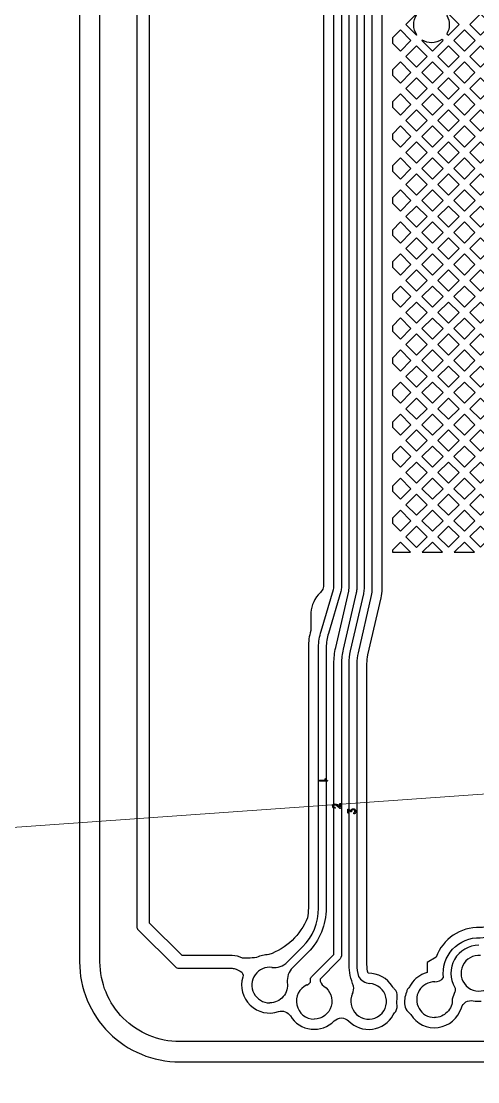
# Model space of a CAD drawing. Extents: x 726 to 4465, y 139 to 737.
# Drawn here: x 3896.57 to 3901.13, y 340.82 to 351.41 of the extents above; entities that cross this region are included whole.
import ezdxf

# ---------------------------------------------------------------- set-up
doc = ezdxf.new("R2010")
doc.units = 0
doc.layers.get('0').update_dxf_attribs({"lineweight": 5})
for name, color, linetype in [('bak_bak_ttr1-bcq6716', 11, 'Continuous'), ('bak_outline', 11, 'Continuous'), ('biaozhu1', 8, 'Continuous'), ('quyukuang', 9, 'Continuous')]:
    doc.layers.add(name, color=color, linetype=linetype)

msp = doc.modelspace()

# ---------------------------------------------------------------- linework, layer by layer
at = {"linetype": 'Continuous'}
msp.add_line((3880.608, 342.237), (3901.657, 343.73), dxfattribs=at)
at = {"layer": 'bak_bak_ttr1-bcq6716'}
for p, q in [((3900.276, 346.111), (3900.456, 346.111)), ((3900.575, 346.111), (3900.776, 346.111)), ((3900.895, 346.111), (3901.096, 346.111))]:
    msp.add_line(p, q, dxfattribs=at)
for points in [[(3897.355, 342.02), (3897.355, 363.551, -0.202307), (3901.857, 374.221, 0.202316), (3902.371, 375.441), (3902.371, 380.941, 0.202311), (3901.857, 382.161, -0.202307), (3897.355, 392.831), (3897.355, 423.84, -0.414216), (3898.151, 424.636), (3909.751, 424.636, -0.414216), (3910.548, 423.84), (3910.548, 393.246, 0.196007), (3911.319, 391.356, -0.196002), (3915.564, 380.941), (3915.564, 375.441, -0.196002), (3911.319, 365.026, 0.196006), (3910.548, 363.136), (3910.548, 342.02, -0.414217), (3909.751, 341.223), (3898.151, 341.223, -0.414217)], [(3900.41, 351.381), (3900.516, 351.275), (3900.519, 351.278, -0.148629), (3900.489, 351.377, -0.156507), (3900.522, 351.48), (3900.516, 351.487)], [(3900.819, 351.47, -0.138075), (3900.845, 351.377, -0.130108), (3900.821, 351.289), (3900.836, 351.275), (3900.942, 351.381), (3900.836, 351.487)], [(3900.57, 351.221), (3900.676, 351.115), (3900.782, 351.221), (3900.77, 351.232, -0.156506), (3900.667, 351.199, -0.138071), (3900.574, 351.225)]]:
    msp.add_lwpolyline(points, format="xyb", close=True, dxfattribs=at)
for points in [[(3899.767, 421.261), (3899.767, 392.956, 0.202315), (3903.54, 384.013, -0.20226), (3904.784, 381.066), (3904.784, 375.565, -0.202314), (3903.54, 372.617, 0.021457), (3902.805, 371.838, 0.024959), (3902.425, 371.347, -0.0052), (3902.267, 371.127, 0.007644), (3902.038, 370.803, -0.01494), (3901.807, 370.487, 0.024055), (3901.469, 369.967, 0.003753), (3901.376, 369.805, 0.129026), (3899.767, 363.675), (3899.767, 345.766, -0.070941), (3899.76, 345.718), (3899.637, 345.299, 0.081102), (3899.615, 345.161), (3899.615, 342.556, -0.198919), (3899.432, 342.114), (3899.28, 341.962, 0.225036), (3899.226, 341.814, -0.458544), (3899.051, 341.61)], [(3899.073, 341.964, 0.231708), (3899.226, 342.016), (3899.378, 342.168, 0.198919), (3899.539, 342.556), (3899.539, 345.161, -0.080752), (3899.565, 345.322), (3899.687, 345.739, 0.070961), (3899.691, 345.766), (3899.691, 363.675, -0.13283), (3901.403, 370.005, -0.024133), (3901.747, 370.533, 0.014975), (3901.975, 370.846, -0.007646), (3902.206, 371.172, 0.005203), (3902.363, 371.391, -0.024959), (3902.748, 371.888, -0.021454), (3903.487, 372.672, 0.20231), (3904.707, 375.565), (3904.707, 381.066, 0.202283), (3903.487, 383.959, -0.202308), (3899.691, 392.956), (3899.691, 421.261, 0.055802)], [(3897.722, 363.675), (3897.722, 342.374, 0.199561), (3897.737, 342.338), (3898.108, 341.969, 0.19839), (3898.143, 341.955), (3898.675, 341.955, -0.107365), (3898.717, 341.946), (3898.756, 341.928, -0.376586), (3898.782, 341.868, 0.606043), (3899.138, 341.522, -0.346842), (3899.257, 341.479, 0.486902), (3899.694, 341.429, -0.41938), (3899.839, 341.429, 0.502329), (3900.284, 341.489, -0.059758), (3900.298, 341.509, 0.21524), (3900.323, 341.583, -0.060625), (3900.325, 341.669, 0.243719), (3900.295, 341.751, -0.070243), (3900.277, 341.773, 0.265019), (3900.033, 341.905, -0.059995), (3900.022, 341.992), (3900.022, 344.998, -0.056773), (3900.032, 345.084), (3900.164, 345.654), (3900.164, 345.654, 0.056201), (3900.174, 345.744), (3900.176, 363.788, -0.011075)], [(3899.422, 341.788, 0.118639), (3899.457, 341.815), (3899.457, 341.841, -0.200534), (3899.468, 341.869), (3899.689, 342.089, 0.199088), (3899.692, 342.098), (3899.692, 344.999, -0.056782), (3899.71, 345.158), (3899.84, 345.721, 0.056609), (3899.843, 345.75), (3899.844, 363.78, -0.049844)], [(3899.92, 363.776), (3899.92, 345.75, -0.056576), (3899.914, 345.704), (3899.784, 345.141, 0.056784), (3899.768, 344.999), (3899.768, 342.098, -0.198804), (3899.742, 342.035), (3899.553, 341.846, 0.224784), (3899.59, 341.776, -0.749984), (3899.495, 341.448)], [(3899.879, 341.703, 0.120102), (3899.889, 341.777, -0.101761), (3899.844, 341.992), (3899.844, 344.998, -0.056904), (3899.859, 345.124), (3899.99, 345.694, 0.056285), (3899.996, 345.744), (3899.998, 363.792, -0.011099)], [(3900.073, 363.765), (3900.072, 345.744, -0.056274), (3900.065, 345.677), (3899.933, 345.107, 0.05691), (3899.921, 344.998), (3899.921, 341.992, 0.063828), (3899.936, 341.874, 0.225982), (3900.05, 341.802)], [(3897.85, 342.406), (3897.85, 363.675, -0.090349)], [(3899.589, 363.675), (3899.589, 345.767), (3899.582, 345.743, -0.059853), (3899.547, 345.698), (3899.535, 345.686, 0.176153), (3899.46, 345.479), (3899.46, 345.327, 0.068994), (3899.437, 345.161), (3899.437, 342.555, -0.053544), (3899.427, 342.46, -0.218057), (3899.041, 342.092, 0.102858), (3898.92, 342.063, -0.034477), (3898.832, 342.057), (3898.78, 342.057, 0.11942), (3898.675, 342.082), (3898.175, 342.082), (3897.85, 342.406)], [(3900.699, 341.82, 0.229298), (3900.787, 341.862, -0.463006), (3901.154, 342.261, 0.210348), (3901.36, 342.352, -0.16868), (3901.742, 342.557, 0.144792), (3901.885, 342.626, -0.113622), (3902.273, 342.841, 0.151669), (3902.574, 343.04, -0.022343), (3902.683, 343.158), (3902.839, 343.313, -0.198327), (3904.003, 343.794), (3905.732, 343.794, 0.243865), (3905.836, 343.849, 0.153683), (3905.881, 343.992), (3905.881, 344.454, 0.052175), (3905.867, 344.582, 0.094454), (3905.736, 344.896, -0.025337), (3905.636, 345.064, -0.045674), (3905.492, 345.388, -0.081616), (3905.415, 345.858), (3905.416, 359.65, -0.011431)], [(3905.756, 343.912, 0.011457), (3905.752, 343.907), (3905.732, 343.897, 0.019703), (3905.721, 343.896), (3903.674, 343.896), (3903.596, 343.848, 0.138177), (3902.767, 343.385), (3902.638, 343.256), (3901.635, 342.637, 0.136859), (3901.287, 342.422), (3901.201, 342.369, -0.072191), (3901.151, 342.363, 0.318751), (3900.712, 342.067), (3900.624, 342.013), (3900.624, 341.914), (3900.592, 341.902, 0.17254), (3900.452, 341.777, -0.095863), (3900.427, 341.748, -0.006142), (3900.416, 341.717, 0.121369), (3900.399, 341.584)], [(3901.14, 342.185, 0.58038), (3900.899, 341.764, -0.200788), (3900.903, 341.734, -0.152842), (3900.901, 341.72, 0.060989), (3900.875, 341.647, -0.423173), (3900.697, 341.464)], [(3900.399, 341.584, 0.197584), (3900.435, 341.521, -0.090038), (3900.459, 341.494, 0.645653), (3900.965, 341.561, -0.388617), (3901.083, 341.631, 0.072455), (3901.163, 341.627, -0.408916)]]:
    msp.add_lwpolyline(points, format="xyb", dxfattribs=at)
for points in [[(3901.049, 351.381), (3901.155, 351.275), (3901.261, 351.381), (3901.155, 351.487)], [(3900.276, 351.195), (3900.356, 351.115), (3900.462, 351.221), (3900.356, 351.327), (3900.276, 351.247)], [(3900.89, 351.221), (3900.996, 351.115), (3901.102, 351.221), (3900.996, 351.327)], [(3900.41, 351.061), (3900.516, 350.955), (3900.622, 351.061), (3900.516, 351.167)], [(3900.73, 351.061), (3900.836, 350.955), (3900.942, 351.061), (3900.836, 351.167)], [(3901.049, 351.061), (3901.155, 350.955), (3901.261, 351.061), (3901.155, 351.167)], [(3900.276, 350.875), (3900.356, 350.795), (3900.462, 350.901), (3900.356, 351.007), (3900.276, 350.927)], [(3900.57, 350.901), (3900.676, 350.795), (3900.782, 350.901), (3900.676, 351.007)], [(3900.89, 350.901), (3900.995, 350.795), (3901.101, 350.901), (3900.996, 351.007)], [(3900.41, 350.741), (3900.516, 350.635), (3900.622, 350.741), (3900.516, 350.847)], [(3900.73, 350.741), (3900.836, 350.635), (3900.942, 350.741), (3900.836, 350.847)], [(3901.049, 350.741), (3901.155, 350.635), (3901.261, 350.741), (3901.155, 350.847)], [(3900.276, 350.556), (3900.356, 350.475), (3900.462, 350.581), (3900.356, 350.687), (3900.276, 350.607)], [(3900.57, 350.581), (3900.676, 350.475), (3900.782, 350.581), (3900.676, 350.687)], [(3900.89, 350.581), (3900.996, 350.475), (3901.101, 350.581), (3900.995, 350.687)], [(3900.41, 350.422), (3900.516, 350.316), (3900.622, 350.422), (3900.516, 350.527)], [(3900.73, 350.422), (3900.836, 350.316), (3900.942, 350.422), (3900.836, 350.528)], [(3901.049, 350.422), (3901.155, 350.316), (3901.261, 350.421), (3901.155, 350.527)], [(3900.276, 350.236), (3900.356, 350.156), (3900.462, 350.262), (3900.356, 350.368), (3900.276, 350.287)], [(3900.57, 350.262), (3900.676, 350.156), (3900.782, 350.262), (3900.676, 350.368)], [(3900.89, 350.262), (3900.996, 350.156), (3901.102, 350.262), (3900.996, 350.368)], [(3900.41, 350.102), (3900.516, 349.996), (3900.622, 350.102), (3900.516, 350.208)], [(3900.73, 350.102), (3900.836, 349.996), (3900.942, 350.102), (3900.836, 350.208)], [(3901.049, 350.102), (3901.155, 349.996), (3901.261, 350.102), (3901.155, 350.208)], [(3900.276, 349.916), (3900.356, 349.836), (3900.462, 349.942), (3900.356, 350.048), (3900.276, 349.968)], [(3900.57, 349.942), (3900.676, 349.836), (3900.782, 349.942), (3900.676, 350.048)], [(3900.89, 349.942), (3900.996, 349.836), (3901.101, 349.942), (3900.996, 350.048)], [(3900.41, 349.782), (3900.516, 349.676), (3900.622, 349.782), (3900.516, 349.888)], [(3900.73, 349.782), (3900.836, 349.676), (3900.942, 349.782), (3900.836, 349.888)], [(3901.049, 349.782), (3901.155, 349.676), (3901.261, 349.782), (3901.155, 349.888)], [(3900.276, 349.597), (3900.356, 349.516), (3900.462, 349.622), (3900.356, 349.728), (3900.276, 349.648)], [(3900.57, 349.622), (3900.676, 349.516), (3900.782, 349.622), (3900.676, 349.728)], [(3900.89, 349.622), (3900.996, 349.516), (3901.102, 349.622), (3900.996, 349.728)], [(3900.41, 349.462), (3900.516, 349.357), (3900.622, 349.462), (3900.516, 349.568)], [(3900.73, 349.462), (3900.836, 349.356), (3900.942, 349.462), (3900.836, 349.568)], [(3901.049, 349.462), (3901.155, 349.357), (3901.261, 349.463), (3901.155, 349.568)], [(3900.276, 349.277), (3900.356, 349.197), (3900.462, 349.303), (3900.356, 349.409), (3900.276, 349.328)], [(3900.57, 349.303), (3900.676, 349.197), (3900.782, 349.303), (3900.676, 349.409)], [(3900.89, 349.303), (3900.995, 349.197), (3901.101, 349.303), (3900.996, 349.409)], [(3900.41, 349.143), (3900.516, 349.037), (3900.622, 349.143), (3900.516, 349.249)], [(3900.73, 349.143), (3900.836, 349.037), (3900.942, 349.143), (3900.836, 349.249)], [(3901.049, 349.143), (3901.155, 349.037), (3901.261, 349.143), (3901.155, 349.249)], [(3900.276, 348.957), (3900.356, 348.877), (3900.462, 348.983), (3900.356, 349.089), (3900.276, 349.009)], [(3900.57, 348.983), (3900.676, 348.877), (3900.782, 348.983), (3900.676, 349.089)], [(3900.89, 348.983), (3900.996, 348.877), (3901.101, 348.983), (3900.995, 349.089)], [(3900.41, 348.823), (3900.516, 348.717), (3900.622, 348.823), (3900.516, 348.929)], [(3900.73, 348.823), (3900.836, 348.717), (3900.942, 348.823), (3900.836, 348.929)], [(3901.049, 348.823), (3901.155, 348.717), (3901.261, 348.823), (3901.155, 348.929)], [(3900.276, 348.637), (3900.356, 348.557), (3900.462, 348.663), (3900.356, 348.769), (3900.276, 348.689)], [(3900.57, 348.663), (3900.676, 348.557), (3900.782, 348.663), (3900.676, 348.769)], [(3900.89, 348.663), (3900.996, 348.557), (3901.102, 348.663), (3900.996, 348.769)], [(3900.41, 348.503), (3900.516, 348.397), (3900.622, 348.503), (3900.516, 348.609)], [(3900.73, 348.503), (3900.836, 348.397), (3900.942, 348.503), (3900.836, 348.609)], [(3901.049, 348.503), (3901.155, 348.397), (3901.261, 348.503), (3901.155, 348.609)], [(3900.276, 348.318), (3900.356, 348.238), (3900.462, 348.344), (3900.356, 348.45), (3900.276, 348.369)], [(3900.57, 348.344), (3900.676, 348.238), (3900.782, 348.343), (3900.676, 348.449)], [(3900.89, 348.343), (3900.995, 348.238), (3901.101, 348.344), (3900.996, 348.449)], [(3900.41, 348.184), (3900.516, 348.078), (3900.622, 348.184), (3900.516, 348.29)], [(3900.73, 348.184), (3900.836, 348.078), (3900.942, 348.184), (3900.836, 348.29)], [(3901.049, 348.184), (3901.155, 348.078), (3901.261, 348.184), (3901.155, 348.29)], [(3900.276, 347.998), (3900.356, 347.918), (3900.462, 348.024), (3900.356, 348.13), (3900.276, 348.05)], [(3900.57, 348.024), (3900.676, 347.918), (3900.782, 348.024), (3900.676, 348.13)], [(3900.89, 348.024), (3900.996, 347.918), (3901.101, 348.024), (3900.995, 348.13)], [(3900.41, 347.864), (3900.516, 347.758), (3900.622, 347.864), (3900.516, 347.97)], [(3900.73, 347.864), (3900.836, 347.758), (3900.942, 347.864), (3900.836, 347.97)], [(3901.049, 347.864), (3901.155, 347.758), (3901.261, 347.864), (3901.155, 347.97)], [(3900.276, 347.678), (3900.356, 347.598), (3900.462, 347.704), (3900.356, 347.81), (3900.276, 347.73)], [(3900.57, 347.704), (3900.676, 347.598), (3900.782, 347.704), (3900.676, 347.81)], [(3900.89, 347.704), (3900.996, 347.598), (3901.102, 347.704), (3900.996, 347.81)], [(3900.41, 347.544), (3900.516, 347.438), (3900.622, 347.544), (3900.516, 347.65)], [(3900.73, 347.544), (3900.836, 347.438), (3900.942, 347.544), (3900.836, 347.65)], [(3901.049, 347.544), (3901.155, 347.438), (3901.261, 347.544), (3901.155, 347.65)], [(3900.276, 347.359), (3900.356, 347.278), (3900.462, 347.384), (3900.356, 347.49), (3900.276, 347.41)], [(3900.57, 347.384), (3900.676, 347.278), (3900.782, 347.384), (3900.676, 347.49)], [(3900.89, 347.384), (3900.996, 347.279), (3901.101, 347.384), (3900.996, 347.49)], [(3900.41, 347.225), (3900.516, 347.119), (3900.622, 347.225), (3900.516, 347.331)], [(3900.73, 347.225), (3900.836, 347.119), (3900.942, 347.225), (3900.836, 347.331)], [(3901.049, 347.225), (3901.155, 347.119), (3901.261, 347.225), (3901.155, 347.331)], [(3900.276, 347.039), (3900.356, 346.959), (3900.462, 347.065), (3900.356, 347.171), (3900.276, 347.091)], [(3900.57, 347.065), (3900.676, 346.959), (3900.782, 347.065), (3900.676, 347.171)], [(3900.89, 347.065), (3900.996, 346.959), (3901.102, 347.065), (3900.996, 347.171)], [(3900.41, 346.905), (3900.516, 346.799), (3900.622, 346.905), (3900.516, 347.011)], [(3900.73, 346.905), (3900.836, 346.799), (3900.942, 346.905), (3900.836, 347.011)], [(3901.049, 346.905), (3901.155, 346.799), (3901.261, 346.905), (3901.155, 347.011)], [(3900.276, 346.719), (3900.356, 346.639), (3900.462, 346.745), (3900.356, 346.851), (3900.276, 346.771)], [(3900.57, 346.745), (3900.676, 346.639), (3900.782, 346.745), (3900.676, 346.851)], [(3900.89, 346.745), (3900.996, 346.639), (3901.102, 346.745), (3900.996, 346.851)], [(3900.41, 346.585), (3900.516, 346.479), (3900.622, 346.585), (3900.516, 346.691)], [(3900.73, 346.585), (3900.836, 346.479), (3900.942, 346.585), (3900.836, 346.691)], [(3901.049, 346.585), (3901.155, 346.479), (3901.261, 346.585), (3901.155, 346.691)], [(3900.276, 346.399), (3900.356, 346.319), (3900.462, 346.425), (3900.356, 346.531), (3900.276, 346.451)], [(3900.57, 346.425), (3900.676, 346.319), (3900.782, 346.425), (3900.676, 346.531)], [(3900.89, 346.425), (3900.996, 346.319), (3901.101, 346.425), (3900.996, 346.531)], [(3900.41, 346.265), (3900.516, 346.159), (3900.622, 346.265), (3900.516, 346.371)], [(3900.73, 346.265), (3900.836, 346.16), (3900.942, 346.266), (3900.836, 346.371)], [(3901.049, 346.266), (3901.155, 346.16), (3901.261, 346.265), (3901.155, 346.371)]]:
    msp.add_lwpolyline(points, close=True, dxfattribs=at)
for points in [[(3900.456, 346.111), (3900.356, 346.212), (3900.276, 346.131), (3900.276, 346.111)], [(3900.776, 346.111), (3900.676, 346.212), (3900.575, 346.111)], [(3901.096, 346.111), (3900.996, 346.212), (3900.895, 346.111)]]:
    msp.add_lwpolyline(points, dxfattribs=at)
for centre, start, end in [((3901.14, 341.906), 84.2683, 4.9445), ((3899.051, 341.788), 82.6315, 269.9992), ((3900.039, 341.625), 153.9478, 86.4843), ((3900.697, 341.642), 89.2405, 270), ((3899.495, 341.626), 114.0653, 270.0081)]:
    msp.add_arc(centre, 0.178, start, end, dxfattribs=at)
at = {"layer": 'bak_outline'}
msp.add_lwpolyline([(3909.751, 424.84), (3898.151, 424.84, 0.414215), (3897.151, 423.84), (3897.151, 392.832, 0.202312), (3901.715, 382.016, -0.202309), (3902.168, 380.941), (3902.168, 375.441, -0.202309), (3901.715, 374.367, 0.202312), (3897.151, 363.551), (3897.151, 342.02, 0.414215), (3898.151, 341.02), (3909.751, 341.02, 0.414215), (3910.751, 342.02), (3910.751, 363.136, -0.196013), (3911.464, 364.884, 0.196007), (3915.768, 375.441), (3915.768, 380.941, 0.196007), (3911.464, 391.498, -0.196013), (3910.751, 393.246), (3910.751, 423.84, 0.414215)], format="xyb", close=True, dxfattribs=at)
at = {"layer": 'biaozhu1'}
for points in [[(3899.552, 343.823, -1), (3899.552, 343.833), (3899.608, 343.833)], [(3899.604, 343.84, -1.522268), (3899.616, 343.84), (3899.625, 343.832, -0.70052), (3899.622, 343.823), (3899.552, 343.823)], [(3899.608, 343.833, -0.069267), (3899.608, 343.834), (3899.604, 343.84)], [(3899.68, 343.57, -0.688679), (3899.714, 343.595), (3899.725, 343.588), (3899.75, 343.567)], [(3899.75, 343.567), (3899.75, 343.596, -1), (3899.76, 343.596), (3899.76, 343.556, -0.650111), (3899.752, 343.552), (3899.719, 343.58, 0.341992), (3899.69, 343.58)], [(3899.702, 343.554, -0.328001), (3899.681, 343.568, -0.134382), (3899.68, 343.57)], [(3899.69, 343.58, 0.570938), (3899.702, 343.564, -1), (3899.702, 343.554)], [(3899.832, 343.509), (3899.832, 343.54, -0.595633), (3899.84, 343.545), (3899.859, 343.532, -1.208225), (3899.903, 343.501)], [(3899.842, 343.531), (3899.842, 343.509, -1), (3899.832, 343.509)], [(3899.895, 343.536, 0.372906), (3899.869, 343.53), (3899.869, 343.523, -0.595633), (3899.861, 343.519), (3899.842, 343.531)], [(3899.903, 343.501), (3899.896, 343.499, -1), (3899.892, 343.508, 0.637699), (3899.895, 343.536)]]:
    msp.add_lwpolyline(points, format="xyb", dxfattribs=at)
at = {"layer": 'quyukuang', "const_width": 0.001}
for points in [[(3898.22, 347.447), (3898.22, 356.337), (3911.032, 356.337), (3911.032, 347.447)], [(3897.958, 340.453), (3897.958, 345.29), (3906.979, 345.29), (3906.979, 340.453)]]:
    msp.add_lwpolyline(points, close=True, dxfattribs=at)

doc.saveas('drawing.dxf')
